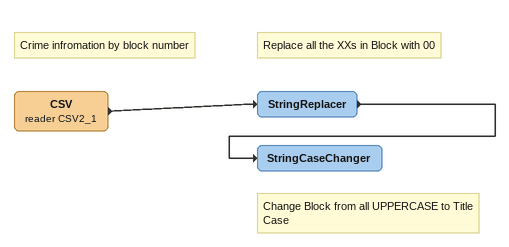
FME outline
Note: Crime infromation by block number
CSV (reader CSV2_1)
    -> StringReplacer
Note: Replace all the XXs in Block with 00
StringReplacer
    -> StringCaseChanger
Note: Change Block from all UPPERCASE to Title Case
StringCaseChanger
